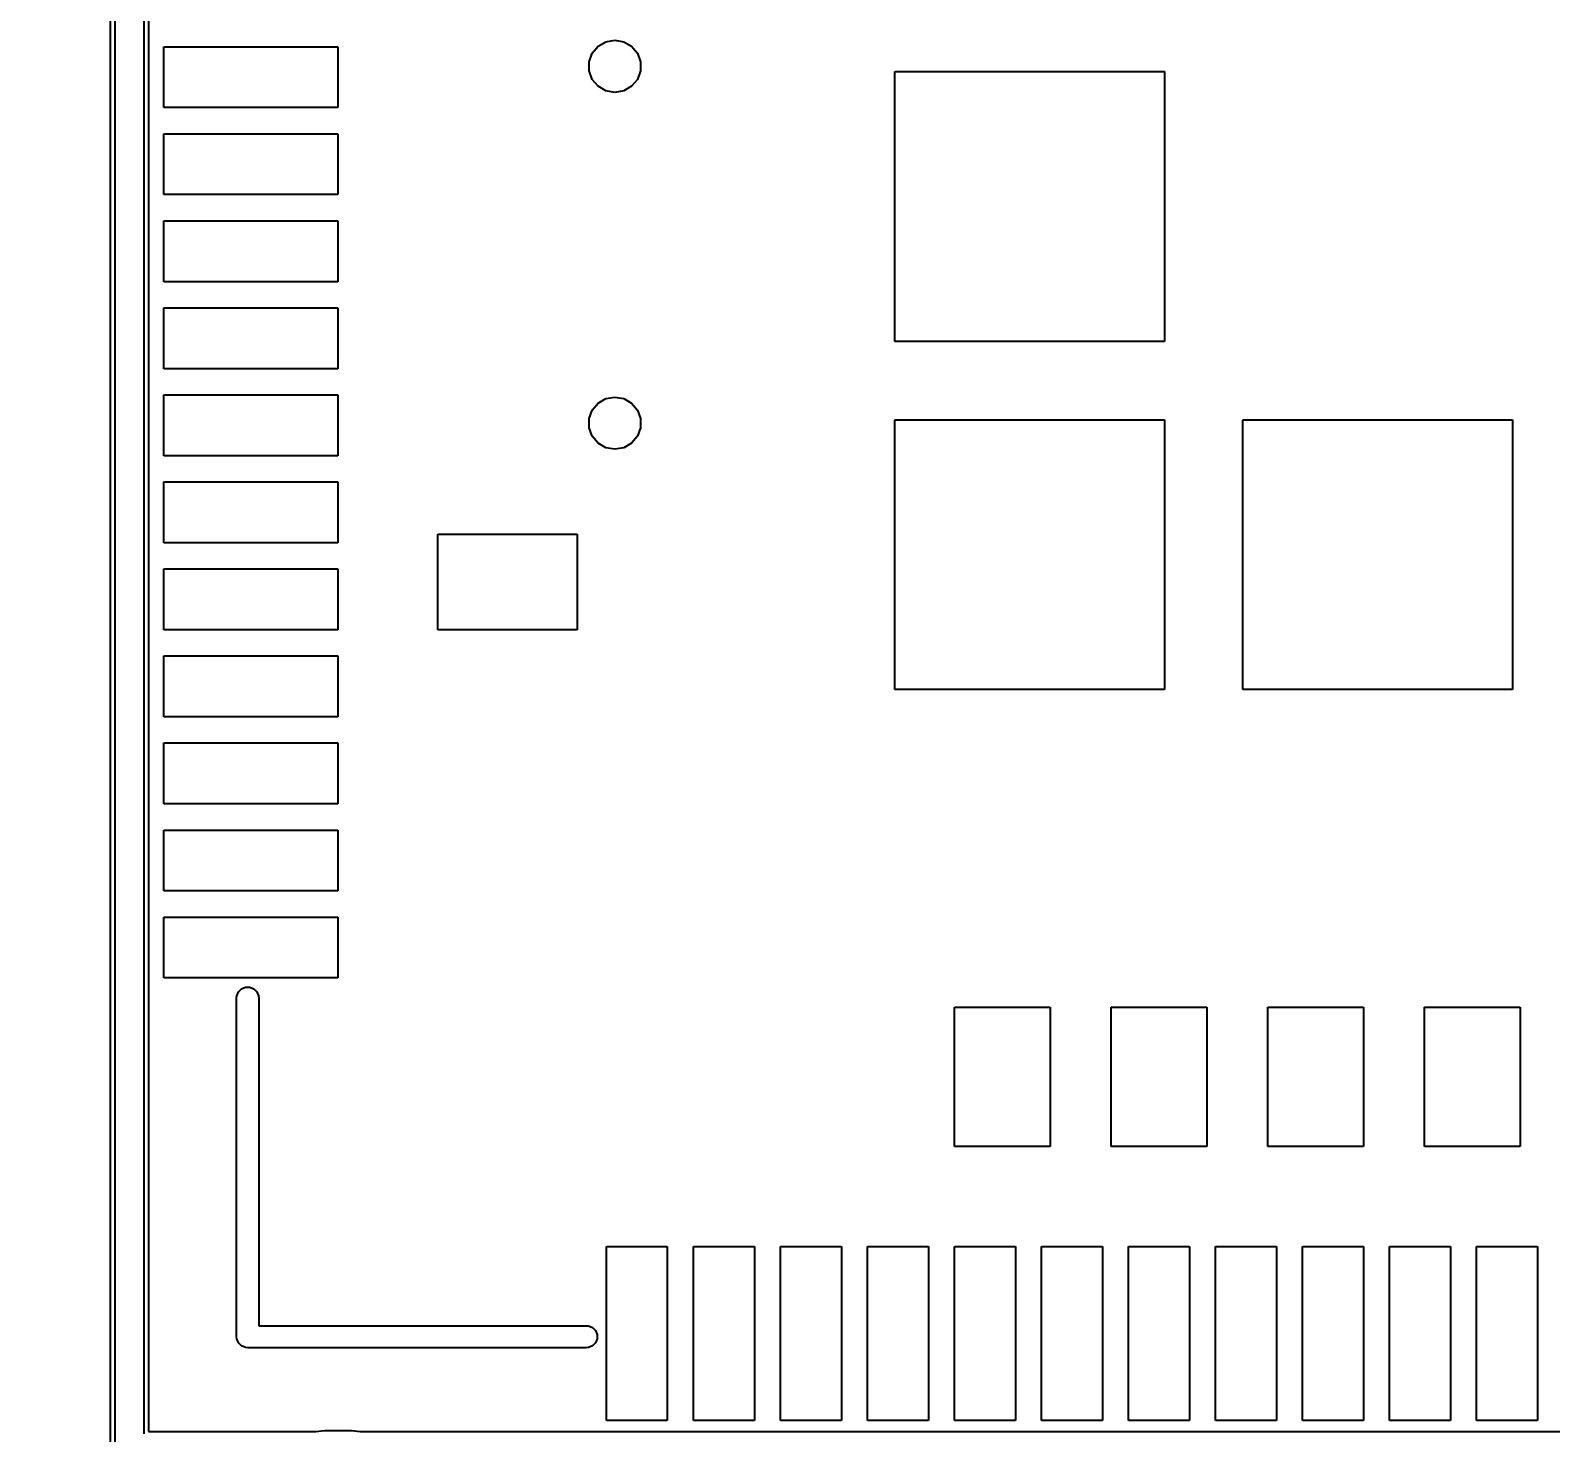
# Model space of a CAD drawing. Extents: x 100 to 191, y -173 to -30.
# Drawn here: x 131.02 to 148.49, y -161.05 to -144.94 of the extents above; entities that cross this region are included whole.
import ezdxf

# ---------------------------------------------------------------- set-up
doc = ezdxf.new("R2010")
doc.units = 0
doc.layers.get('0').update_dxf_attribs({"linetype": 'CONTINUOUS'})
doc.layers.get('Defpoints').update_dxf_attribs({"linetype": 'CONTINUOUS'})
doc.layers.add('BLACK', color=7, linetype='CONTINUOUS')
doc.dimstyles.get("Standard").update_dxf_attribs({"dimtxt": 3, "dimasz": 3, "dimexe": 0.18, "dimexo": 0.0625, "dimgap": 0.09, "dimtad": 0, "dimtih": 1, "dimtoh": 1, "dimzin": 0, "dimdsep": 46, "dimtxsty": 'Standard', "dimcen": 0.09, "dimclrd": 3, "dimclre": 3, "dimclrt": 3, "dimadec": 0, "dimazin": 0, "dimtfac": 1, "dimtofl": 0, "dimtmove": 0, "dimatfit": 3, "dimfxl": 1, "dimtolj": 1, "dimtzin": 0, "dimarcsym": 0})

# ---------------------------------------------------------------- blocks, each defined once
blk = doc.blocks.new('*D15')
at = {"color": 3, "linetype": 'Continuous', "lineweight": -2}
for p, q in [((134.512, -52.396), (105.871, -52.391)), ((106.05, -55.391), (106.042, -106.503)), ((106.033, -160.795), (106.041, -109.683)), ((134.494, -163.8), (105.853, -163.795))]:
    blk.add_line(p, q, dxfattribs=at)
at = {"color": 3, "linetype": 'Continuous'}
for points in [[(105.55, -55.391), (106.55, -55.391), (106.051, -52.391)], [(105.533, -160.795), (106.533, -160.795), (106.033, -163.795)]]:
    blk.add_solid(points, dxfattribs=at)
at = {"layer": 'Defpoints', "color": 0, "linetype": 'Continuous'}
for p in [(134.575, -52.396), (106.033, -163.795), (134.556, -163.8)]:
    blk.add_point(p, dxfattribs=at)
at = {"color": 3, "linetype": 'Continuous', "insert": (106.042, -108.093), "char_height": 3, "attachment_point": 5}
blk.add_mtext('\\A1;111.40', dxfattribs=at)

msp = doc.modelspace()

# ---------------------------------------------------------------- linework, layer by layer
at = {"layer": 'BLACK', "linetype": 'Continuous'}
for p, q in [((131.9407, -158.241995), (131.9407, -51.77095)), ((131.9907, -51.77095), (131.9907, -158.242)), ((132.3295, -161.06557), (132.3295, -128.84057)), ((132.3795, -128.86557), (132.3795, -161.04057)), ((132.5545, -145.82957), (132.5545, -145.12957)), ((132.5545, -145.12957), (134.5545, -145.12957)), ((132.5545, -145.82957), (132.5545, -145.12957)), ((132.5545, -145.12957), (134.5545, -145.12957)), ((134.5545, -145.12957), (134.5545, -145.82957)), ((134.5545, -145.12957), (134.5545, -145.82957)), ((137.477086, -145.204978), (137.544058, -145.125165)), ((137.544058, -145.125165), (137.634288, -145.07307)), ((137.634288, -145.07307), (137.736894, -145.054978)), ((137.736894, -145.054978), (137.8395, -145.07307)), ((137.8395, -145.07307), (137.92973, -145.125165)), ((137.92973, -145.125165), (137.996702, -145.204978)), ((137.441452, -145.302884), (137.477086, -145.204978)), ((137.441452, -145.407072), (137.441452, -145.302884)), ((137.996702, -145.204978), (138.032336, -145.302884)), ((138.032336, -145.302884), (138.032336, -145.407072)), ((137.477086, -145.504978), (137.441452, -145.407072)), ((137.544058, -145.584791), (137.477086, -145.504978)), ((137.996702, -145.504978), (137.92973, -145.584791)), ((138.032336, -145.407072), (137.996702, -145.504978)), ((140.9545, -148.51557), (140.9545, -145.41557)), ((140.9545, -145.41557), (144.0545, -145.41557)), ((140.9545, -148.51557), (140.9545, -145.41557)), ((140.9545, -145.41557), (144.0545, -145.41557)), ((144.0545, -145.41557), (144.0545, -148.51557)), ((144.0545, -145.41557), (144.0545, -148.51557)), ((137.634288, -145.636886), (137.544058, -145.584791)), ((137.736894, -145.654978), (137.634288, -145.636886)), ((137.8395, -145.636886), (137.736894, -145.654978)), ((137.92973, -145.584791), (137.8395, -145.636886)), ((134.5545, -145.82957), (132.5545, -145.82957)), ((134.5545, -145.82957), (132.5545, -145.82957)), ((132.5545, -146.82957), (132.5545, -146.12957)), ((132.5545, -146.12957), (134.5545, -146.12957)), ((132.5545, -146.82957), (132.5545, -146.12957)), ((132.5545, -146.12957), (134.5545, -146.12957)), ((134.5545, -146.12957), (134.5545, -146.82957)), ((134.5545, -146.12957), (134.5545, -146.82957)), ((134.5545, -146.82957), (132.5545, -146.82957)), ((134.5545, -146.82957), (132.5545, -146.82957)), ((132.5545, -147.82957), (132.5545, -147.12957)), ((132.5545, -147.12957), (134.5545, -147.12957)), ((132.5545, -147.82957), (132.5545, -147.12957)), ((132.5545, -147.12957), (134.5545, -147.12957)), ((134.5545, -147.12957), (134.5545, -147.82957)), ((134.5545, -147.12957), (134.5545, -147.82957)), ((134.5545, -147.82957), (132.5545, -147.82957)), ((134.5545, -147.82957), (132.5545, -147.82957)), ((132.5545, -148.82957), (132.5545, -148.12957)), ((132.5545, -148.12957), (134.5545, -148.12957)), ((132.5545, -148.82957), (132.5545, -148.12957)), ((132.5545, -148.12957), (134.5545, -148.12957)), ((134.5545, -148.12957), (134.5545, -148.82957)), ((134.5545, -148.12957), (134.5545, -148.82957)), ((144.0545, -148.51557), (140.9545, -148.51557)), ((144.0545, -148.51557), (140.9545, -148.51557)), ((134.5545, -148.82957), (132.5545, -148.82957)), ((134.5545, -148.82957), (132.5545, -148.82957)), ((132.5545, -149.82957), (132.5545, -149.12957)), ((132.5545, -149.12957), (134.5545, -149.12957)), ((132.5545, -149.82957), (132.5545, -149.12957)), ((132.5545, -149.12957), (134.5545, -149.12957)), ((134.5545, -149.12957), (134.5545, -149.82957)), ((134.5545, -149.12957), (134.5545, -149.82957)), ((137.544058, -149.225165), (137.634288, -149.17307)), ((137.634288, -149.17307), (137.736894, -149.154978)), ((137.736894, -149.154978), (137.8395, -149.17307)), ((137.8395, -149.17307), (137.92973, -149.225165)), ((137.441452, -149.402884), (137.477086, -149.304978)), ((137.477086, -149.304978), (137.544058, -149.225165)), ((137.92973, -149.225165), (137.996702, -149.304978)), ((137.996702, -149.304978), (138.032336, -149.402884)), ((137.441452, -149.507072), (137.441452, -149.402884)), ((137.477086, -149.604978), (137.441452, -149.507072)), ((138.032336, -149.507072), (137.996702, -149.604978)), ((138.032336, -149.402884), (138.032336, -149.507072)), ((140.9545, -152.51557), (140.9545, -149.41557)), ((140.9545, -149.41557), (144.0545, -149.41557)), ((140.9545, -152.51557), (140.9545, -149.41557)), ((140.9545, -149.41557), (144.0545, -149.41557)), ((144.0545, -149.41557), (144.0545, -152.51557)), ((144.0545, -149.41557), (144.0545, -152.51557)), ((144.9545, -152.51557), (144.9545, -149.41557)), ((144.9545, -149.41557), (148.0545, -149.41557)), ((144.9545, -152.51557), (144.9545, -149.41557)), ((144.9545, -149.41557), (148.0545, -149.41557)), ((148.0545, -149.41557), (148.0545, -152.51557)), ((148.0545, -149.41557), (148.0545, -152.51557)), ((137.544058, -149.684791), (137.477086, -149.604978)), ((137.634288, -149.736886), (137.544058, -149.684791)), ((137.92973, -149.684791), (137.8395, -149.736886)), ((137.996702, -149.604978), (137.92973, -149.684791)), ((134.5545, -149.82957), (132.5545, -149.82957)), ((134.5545, -149.82957), (132.5545, -149.82957)), ((137.736894, -149.754978), (137.634288, -149.736886)), ((137.8395, -149.736886), (137.736894, -149.754978)), ((132.5545, -150.82957), (132.5545, -150.12957)), ((132.5545, -150.12957), (134.5545, -150.12957)), ((132.5545, -150.82957), (132.5545, -150.12957)), ((132.5545, -150.12957), (134.5545, -150.12957)), ((134.5545, -150.12957), (134.5545, -150.82957)), ((134.5545, -150.12957), (134.5545, -150.82957)), ((135.7045, -151.82957), (135.7045, -150.72957)), ((135.7045, -150.72957), (137.3045, -150.72957)), ((135.7045, -151.82957), (135.7045, -150.72957)), ((135.7045, -150.72957), (137.3045, -150.72957)), ((137.3045, -150.72957), (137.3045, -151.82957)), ((137.3045, -150.72957), (137.3045, -151.82957)), ((134.5545, -150.82957), (132.5545, -150.82957)), ((134.5545, -150.82957), (132.5545, -150.82957)), ((132.5545, -151.82957), (132.5545, -151.12957)), ((132.5545, -151.12957), (134.5545, -151.12957)), ((132.5545, -151.82957), (132.5545, -151.12957)), ((132.5545, -151.12957), (134.5545, -151.12957)), ((134.5545, -151.12957), (134.5545, -151.82957)), ((134.5545, -151.12957), (134.5545, -151.82957)), ((134.5545, -151.82957), (132.5545, -151.82957)), ((134.5545, -151.82957), (132.5545, -151.82957)), ((137.3045, -151.82957), (135.7045, -151.82957)), ((137.3045, -151.82957), (135.7045, -151.82957)), ((132.5545, -152.82957), (132.5545, -152.12957)), ((132.5545, -152.12957), (134.5545, -152.12957)), ((132.5545, -152.82957), (132.5545, -152.12957)), ((132.5545, -152.12957), (134.5545, -152.12957)), ((134.5545, -152.12957), (134.5545, -152.82957)), ((134.5545, -152.12957), (134.5545, -152.82957)), ((144.0545, -152.51557), (140.9545, -152.51557)), ((144.0545, -152.51557), (140.9545, -152.51557)), ((148.0545, -152.51557), (144.9545, -152.51557)), ((148.0545, -152.51557), (144.9545, -152.51557)), ((134.5545, -152.82957), (132.5545, -152.82957)), ((134.5545, -152.82957), (132.5545, -152.82957)), ((132.5545, -153.82957), (132.5545, -153.12957)), ((132.5545, -153.12957), (134.5545, -153.12957)), ((132.5545, -153.82957), (132.5545, -153.12957)), ((132.5545, -153.12957), (134.5545, -153.12957)), ((134.5545, -153.12957), (134.5545, -153.82957)), ((134.5545, -153.12957), (134.5545, -153.82957)), ((134.5545, -153.82957), (132.5545, -153.82957)), ((134.5545, -153.82957), (132.5545, -153.82957)), ((132.5545, -154.82957), (132.5545, -154.12957)), ((132.5545, -154.12957), (134.5545, -154.12957)), ((132.5545, -154.82957), (132.5545, -154.12957)), ((132.5545, -154.12957), (134.5545, -154.12957)), ((134.5545, -154.12957), (134.5545, -154.82957)), ((134.5545, -154.12957), (134.5545, -154.82957)), ((134.5545, -154.82957), (132.5545, -154.82957)), ((134.5545, -154.82957), (132.5545, -154.82957)), ((132.5545, -155.82957), (132.5545, -155.12957)), ((132.5545, -155.12957), (134.5545, -155.12957)), ((132.5545, -155.82957), (132.5545, -155.12957)), ((132.5545, -155.12957), (134.5545, -155.12957)), ((134.5545, -155.12957), (134.5545, -155.82957)), ((134.5545, -155.12957), (134.5545, -155.82957)), ((134.5545, -155.82957), (132.5545, -155.82957)), ((134.5545, -155.82957), (132.5545, -155.82957)), ((133.39394, -156.035794), (133.412903, -155.990013)), ((133.412903, -155.990013), (133.447943, -155.954973)), ((133.447943, -155.954973), (133.493724, -155.93601)), ((133.493724, -155.93601), (133.543276, -155.93601)), ((133.543276, -155.93601), (133.589057, -155.954973)), ((133.589057, -155.954973), (133.624097, -155.990013)), ((133.624097, -155.990013), (133.64306, -156.035794)), ((133.3915, -156.06057), (133.39394, -156.035794)), ((133.3915, -159.95157), (133.3915, -156.06057)), ((133.64306, -156.035794), (133.6455, -156.06057)), ((133.6455, -156.06057), (133.6455, -159.82457)), ((141.6405, -157.76557), (141.6405, -156.16557)), ((141.6405, -156.16557), (142.7405, -156.16557)), ((141.6405, -157.76557), (141.6405, -156.16557)), ((141.6405, -156.16557), (142.7405, -156.16557)), ((142.7405, -156.16557), (142.7405, -157.76557)), ((142.7405, -156.16557), (142.7405, -157.76557)), ((143.4405, -157.76557), (143.4405, -156.16557)), ((143.4405, -156.16557), (144.5405, -156.16557)), ((143.4405, -157.76557), (143.4405, -156.16557)), ((143.4405, -156.16557), (144.5405, -156.16557)), ((144.5405, -156.16557), (144.5405, -157.76557)), ((144.5405, -156.16557), (144.5405, -157.76557)), ((145.2405, -157.76557), (145.2405, -156.16557)), ((145.2405, -156.16557), (146.3405, -156.16557)), ((145.2405, -157.76557), (145.2405, -156.16557)), ((145.2405, -156.16557), (146.3405, -156.16557)), ((146.3405, -156.16557), (146.3405, -157.76557)), ((146.3405, -156.16557), (146.3405, -157.76557)), ((147.0405, -157.76557), (147.0405, -156.16557)), ((147.0405, -156.16557), (148.1405, -156.16557)), ((147.0405, -157.76557), (147.0405, -156.16557)), ((147.0405, -156.16557), (148.1405, -156.16557)), ((148.1405, -156.16557), (148.1405, -157.76557)), ((148.1405, -156.16557), (148.1405, -157.76557)), ((142.7405, -157.76557), (141.6405, -157.76557)), ((142.7405, -157.76557), (141.6405, -157.76557)), ((144.5405, -157.76557), (143.4405, -157.76557)), ((144.5405, -157.76557), (143.4405, -157.76557)), ((146.3405, -157.76557), (145.2405, -157.76557)), ((146.3405, -157.76557), (145.2405, -157.76557)), ((148.1405, -157.76557), (147.0405, -157.76557)), ((148.1405, -157.76557), (147.0405, -157.76557)), ((131.9395, -164.315565), (131.9407, -158.241995)), ((131.9907, -158.242005), (131.9895, -164.31557)), ((131.9907, -158.242), (131.990699, -158.242002)), ((131.990699, -158.242002), (131.9907, -158.242005)), ((137.6405, -160.91557), (137.6405, -158.91557)), ((137.6405, -158.91557), (138.3405, -158.91557)), ((137.6405, -160.91557), (137.6405, -158.91557)), ((137.6405, -158.91557), (138.3405, -158.91557)), ((138.3405, -158.91557), (138.3405, -160.91557)), ((138.3405, -158.91557), (138.3405, -160.91557)), ((138.6405, -160.91557), (138.6405, -158.91557)), ((138.6405, -158.91557), (139.3405, -158.91557)), ((138.6405, -160.91557), (138.6405, -158.91557)), ((138.6405, -158.91557), (139.3405, -158.91557)), ((139.3405, -158.91557), (139.3405, -160.91557)), ((139.3405, -158.91557), (139.3405, -160.91557)), ((139.6405, -160.91557), (139.6405, -158.91557)), ((139.6405, -158.91557), (140.3405, -158.91557)), ((139.6405, -160.91557), (139.6405, -158.91557)), ((139.6405, -158.91557), (140.3405, -158.91557)), ((140.3405, -158.91557), (140.3405, -160.91557)), ((140.3405, -158.91557), (140.3405, -160.91557)), ((140.6405, -160.91557), (140.6405, -158.91557)), ((140.6405, -158.91557), (141.3405, -158.91557)), ((140.6405, -160.91557), (140.6405, -158.91557)), ((140.6405, -158.91557), (141.3405, -158.91557)), ((141.3405, -158.91557), (141.3405, -160.91557)), ((141.3405, -158.91557), (141.3405, -160.91557)), ((141.6405, -160.91557), (141.6405, -158.91557)), ((141.6405, -158.91557), (142.3405, -158.91557)), ((141.6405, -160.91557), (141.6405, -158.91557)), ((141.6405, -158.91557), (142.3405, -158.91557)), ((142.3405, -158.91557), (142.3405, -160.91557)), ((142.3405, -158.91557), (142.3405, -160.91557)), ((142.6405, -160.91557), (142.6405, -158.91557)), ((142.6405, -158.91557), (143.3405, -158.91557)), ((142.6405, -160.91557), (142.6405, -158.91557)), ((142.6405, -158.91557), (143.3405, -158.91557)), ((143.3405, -158.91557), (143.3405, -160.91557)), ((143.3405, -158.91557), (143.3405, -160.91557)), ((143.6405, -160.91557), (143.6405, -158.91557)), ((143.6405, -158.91557), (144.3405, -158.91557)), ((143.6405, -160.91557), (143.6405, -158.91557)), ((143.6405, -158.91557), (144.3405, -158.91557)), ((144.3405, -158.91557), (144.3405, -160.91557)), ((144.3405, -158.91557), (144.3405, -160.91557)), ((144.6405, -160.91557), (144.6405, -158.91557)), ((144.6405, -158.91557), (145.3405, -158.91557)), ((144.6405, -160.91557), (144.6405, -158.91557)), ((144.6405, -158.91557), (145.3405, -158.91557)), ((145.3405, -158.91557), (145.3405, -160.91557)), ((145.3405, -158.91557), (145.3405, -160.91557)), ((145.6405, -160.91557), (145.6405, -158.91557)), ((145.6405, -158.91557), (146.3405, -158.91557)), ((145.6405, -160.91557), (145.6405, -158.91557)), ((145.6405, -158.91557), (146.3405, -158.91557)), ((146.3405, -158.91557), (146.3405, -160.91557)), ((146.3405, -158.91557), (146.3405, -160.91557)), ((146.6405, -160.91557), (146.6405, -158.91557)), ((146.6405, -158.91557), (147.3405, -158.91557)), ((146.6405, -160.91557), (146.6405, -158.91557)), ((146.6405, -158.91557), (147.3405, -158.91557)), ((147.3405, -158.91557), (147.3405, -160.91557)), ((147.3405, -158.91557), (147.3405, -160.91557)), ((147.6405, -160.91557), (147.6405, -158.91557)), ((147.6405, -158.91557), (148.3405, -158.91557)), ((147.6405, -160.91557), (147.6405, -158.91557)), ((147.6405, -158.91557), (148.3405, -158.91557)), ((148.3405, -158.91557), (148.3405, -160.91557)), ((148.3405, -158.91557), (148.3405, -160.91557)), ((133.6455, -159.82457), (137.4095, -159.82457)), ((137.4095, -159.82457), (137.434276, -159.82701)), ((137.434276, -159.82701), (137.480057, -159.845973)), ((133.39394, -159.976346), (133.3915, -159.95157)), ((133.412903, -160.022127), (133.39394, -159.976346)), ((137.480057, -159.845973), (137.515097, -159.881013)), ((137.515097, -159.881013), (137.53406, -159.926794)), ((137.53406, -159.976346), (137.515097, -160.022127)), ((137.53406, -159.926794), (137.53406, -159.976346)), ((133.447943, -160.057167), (133.412903, -160.022127)), ((133.493724, -160.07613), (133.447943, -160.057167)), ((133.5185, -160.07857), (133.493724, -160.07613)), ((137.4095, -160.07857), (133.5185, -160.07857)), ((137.434276, -160.07613), (137.4095, -160.07857)), ((137.480057, -160.057167), (137.434276, -160.07613)), ((137.515097, -160.022127), (137.480057, -160.057167)), ((132.3795, -161.04057), (134.301466, -161.04057)), ((134.301466, -161.04057), (134.400905, -161.029366)), ((134.400905, -161.029366), (134.712095, -161.029366)), ((134.712095, -161.029366), (134.811534, -161.04057)), ((134.811534, -161.04057), (162.063666, -161.04057)), ((138.3405, -160.91557), (137.6405, -160.91557)), ((138.3405, -160.91557), (137.6405, -160.91557)), ((139.3405, -160.91557), (138.6405, -160.91557)), ((139.3405, -160.91557), (138.6405, -160.91557)), ((140.3405, -160.91557), (139.6405, -160.91557)), ((140.3405, -160.91557), (139.6405, -160.91557)), ((141.3405, -160.91557), (140.6405, -160.91557)), ((141.3405, -160.91557), (140.6405, -160.91557)), ((142.3405, -160.91557), (141.6405, -160.91557)), ((142.3405, -160.91557), (141.6405, -160.91557)), ((143.3405, -160.91557), (142.6405, -160.91557)), ((143.3405, -160.91557), (142.6405, -160.91557)), ((144.3405, -160.91557), (143.6405, -160.91557)), ((144.3405, -160.91557), (143.6405, -160.91557)), ((145.3405, -160.91557), (144.6405, -160.91557)), ((145.3405, -160.91557), (144.6405, -160.91557)), ((146.3405, -160.91557), (145.6405, -160.91557)), ((146.3405, -160.91557), (145.6405, -160.91557)), ((147.3405, -160.91557), (146.6405, -160.91557)), ((147.3405, -160.91557), (146.6405, -160.91557)), ((148.3405, -160.91557), (147.6405, -160.91557)), ((148.3405, -160.91557), (147.6405, -160.91557))]:
    msp.add_line(p, q, dxfattribs=at)

# ---------------------------------------------------------------- dimensions: what is measured, and where the dimension line sits
at = {"linetype": 'Continuous'}
dim = msp.add_aligned_dim(p1=(134.5745, -52.39557), p2=(134.5565, -163.8), distance=-28.523753, dimstyle='Standard', dxfattribs=at)
dim.commit()
dim.dimension.update_dxf_attribs({"geometry": '*D15', "text_midpoint": (106.041747, -108.093176)})

doc.saveas('drawing.dxf')
